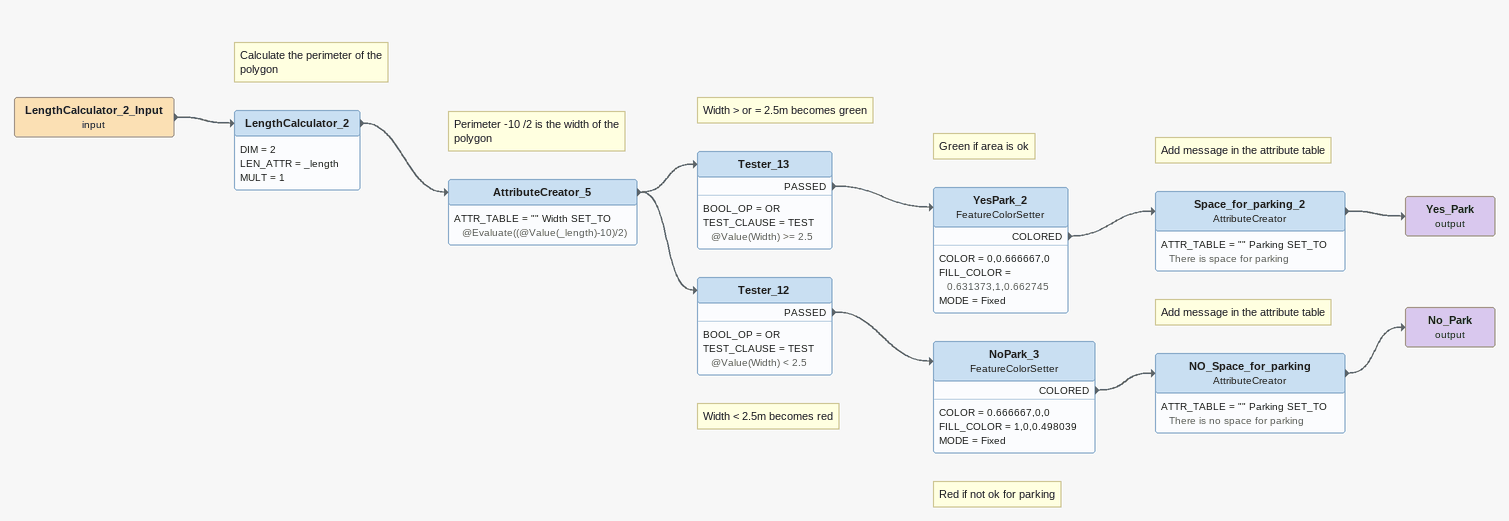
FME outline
LengthCalculator_2_Input (input)
    -> LengthCalculator_2
Note: Calculate the perimeter of the polygon
LengthCalculator_2
    DIM = 2
    LEN_ATTR = _length
    MULT = 1
    -> AttributeCreator_5
Note: Perimeter -10 /2 is the width of the polygon
AttributeCreator_5
    ATTR_TABLE = "" Width SET_TO @Evaluate((@Value(_length)-10)/2)
    -> Tester_13
    -> Tester_12
Note: Width > or = 2.5m becomes green
Tester_13
    BOOL_OP = OR
    TEST_CLAUSE = TEST @Value(Width) >= 2.5
    PASSED -> YesPark_2
Note: Green if area is ok
YesPark_2: FeatureColorSetter
    COLOR = 0,0.666667,0
    FILL_COLOR = 0.631373,1,0.662745
    MODE = Fixed
    COLORED -> Space_for_parking_2
Note: Add message in the attribute table
Space_for_parking_2: AttributeCreator
    ATTR_TABLE = "" Parking SET_TO There is space for parking
    -> Yes_Park (output)
Yes_Park (output)
Note: Width < 2.5m becomes red
Tester_12
    BOOL_OP = OR
    TEST_CLAUSE = TEST @Value(Width) < 2.5
    PASSED -> NoPark_3
Note: Red if not ok for parking
NoPark_3: FeatureColorSetter
    COLOR = 0.666667,0,0
    FILL_COLOR = 1,0,0.498039
    MODE = Fixed
    COLORED -> NO_Space_for_parking
Note: Add message in the attribute table
NO_Space_for_parking: AttributeCreator
    ATTR_TABLE = "" Parking SET_TO There is no space for parking
    -> No_Park (output)
No_Park (output)
